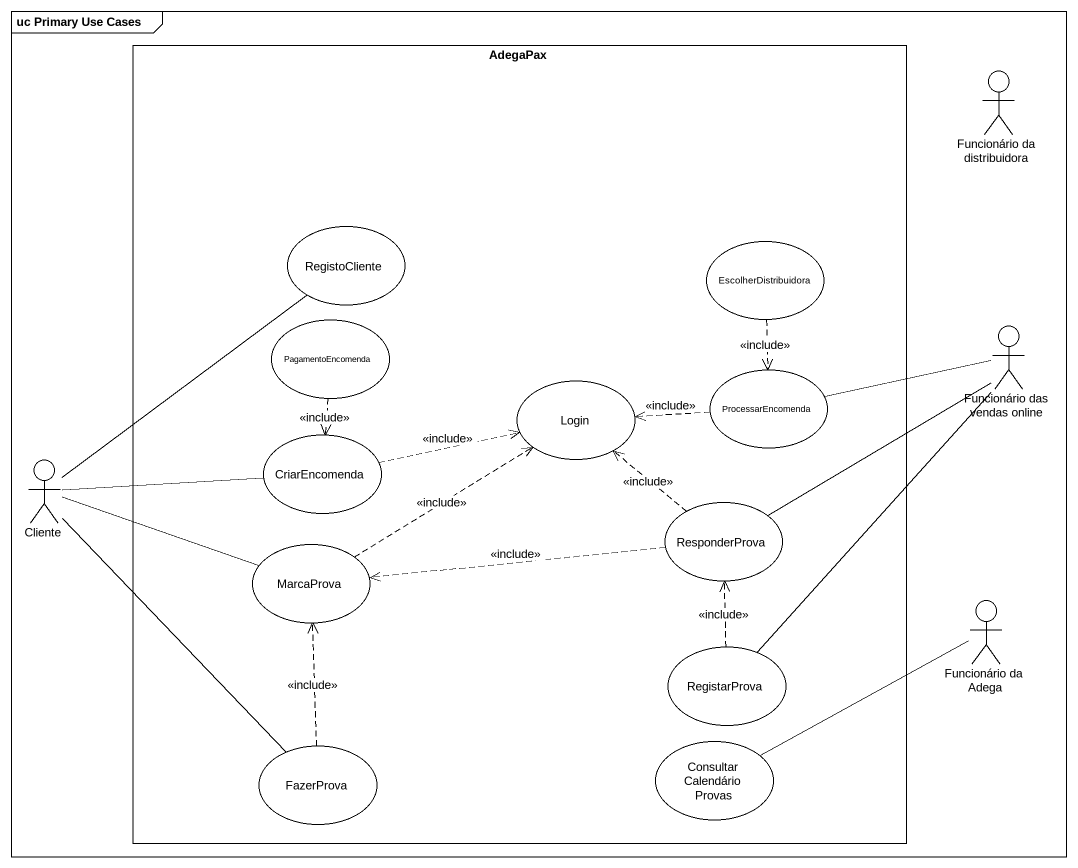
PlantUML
@startuml
mainframe uc Primary Use Cases
rectangle AdegaPax {
  usecase RegistoCliente
  usecase EscolherDistribuidora
  usecase PagamentoEncomenda
  usecase Login
  usecase ProcessarEncomenda
  usecase CriarEncomenda
  usecase MarcaProva
  usecase ResponderProva
  usecase RegistarProva
  usecase FazerProva
  usecase ConsultarCalendárioProvas
}
actor "Funcionário da distribuidora" as Funcionário_da_distribuidora
actor "Funcionário das vendas online" as Funcionário_das_vendas
actor Cliente
actor "Funcionário da Adega" as Funcionário_da_Adega
EscolherDistribuidora ..> ProcessarEncomenda : <<include>>
PagamentoEncomenda ..> CriarEncomenda : <<include>>
Funcionário_das_vendas -left- ProcessarEncomenda
Funcionário_das_vendas -left- ResponderProva
Funcionário_das_vendas -- RegistarProva
ProcessarEncomenda .left.> Login : <<include>>
CriarEncomenda .right.> Login : <<include>>
Cliente -up- RegistoCliente
Cliente -right- CriarEncomenda
Cliente -right- MarcaProva
Cliente -- FazerProva
MarcaProva .up.> Login : <<include>>
ResponderProva .up.> Login : <<include>>
ResponderProva .left.> MarcaProva : <<include>>
Funcionário_da_Adega -left- ConsultarCalendárioProvas
RegistarProva .up.> ResponderProva : <<include>>
FazerProva .up.> MarcaProva : <<include>>
@enduml
